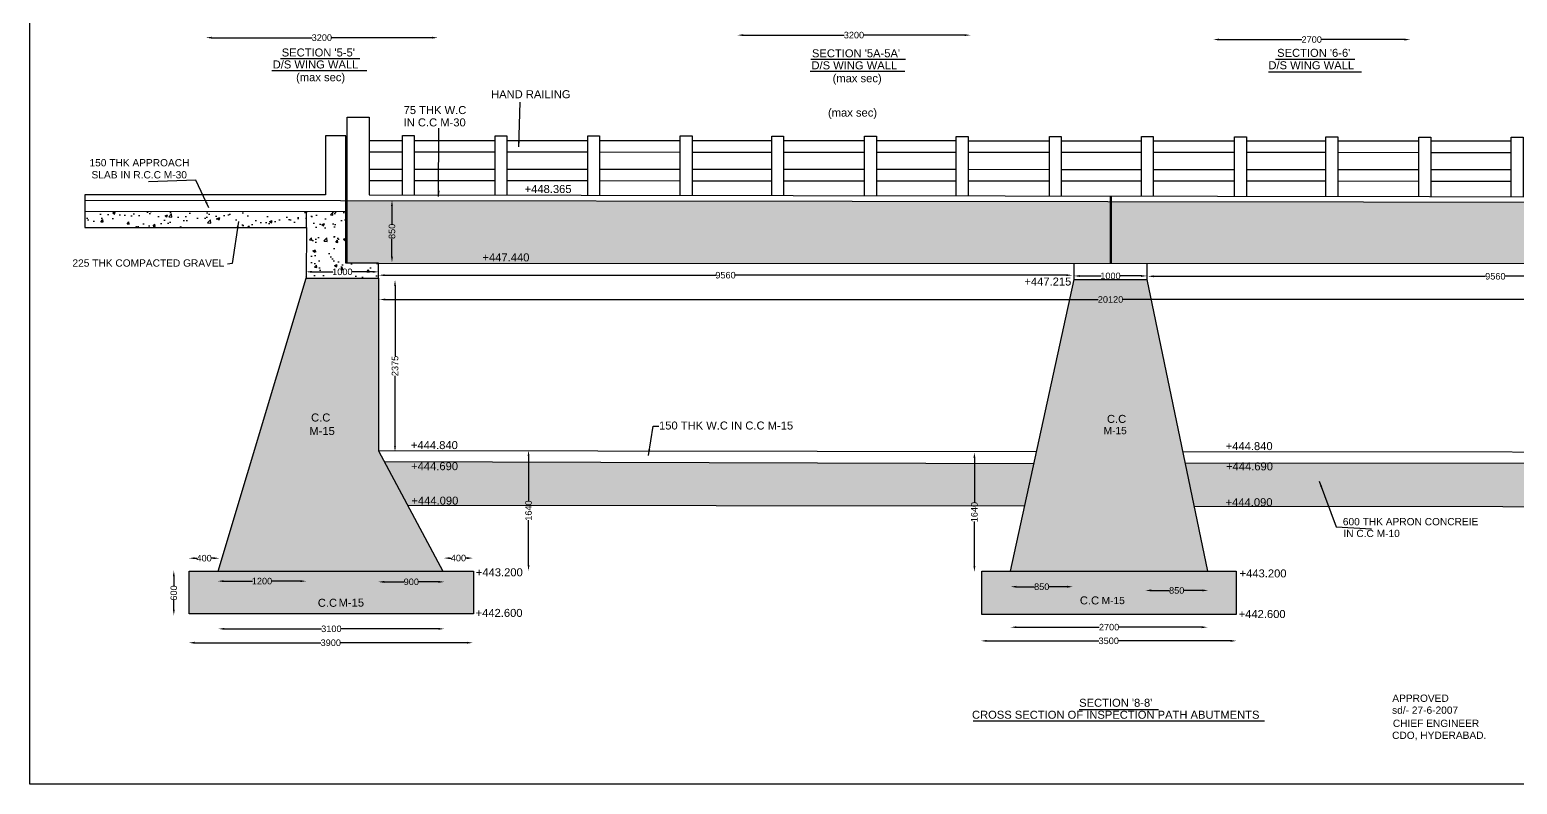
# Model space of a CAD drawing. Header units: millimetres. Extents: x 1232 to 35454, y 1325 to 26081.
# Drawn here: x 1232 to 21684, y 1325 to 11696 of the extents above; entities that cross this region are included whole.
import ezdxf

# ---------------------------------------------------------------- set-up
doc = ezdxf.new("R2010")
doc.units = ezdxf.units.MM
doc.header["$MEASUREMENT"] = 0
for name, color, linetype, plot in [('dim', 7, 'Continuous', False), ('dwg', 7, 'Continuous', False), ('dwg @ 1', 7, 'Continuous', False), ('text', 7, 'Continuous', False), ('text @ 1', 7, 'Continuous', False)]:
    doc.layers.add(name, color=color, linetype=linetype, plot=plot)
doc.styles.add('Notes', font='arial.ttf', dxfattribs={"height": 0.1})
doc.styles.get("Standard").update_dxf_attribs({"font": 'arial.ttf'})
doc.dimstyles.new('Civil', dxfattribs={"dimtxt": 90, "dimasz": 80, "dimexe": 0.1, "dimexo": 0.0625, "dimgap": 0.09, "dimtad": 0, "dimdec": 0, "dimzin": 12, "dimdsep": 46, "dimtxsty": 'Standard', "dimcen": 0.1, "dimse1": 1, "dimse2": 1, "dimadec": 0, "dimazin": 2, "dimtfac": 1, "dimtdec": 0, "dimtofl": 0, "dimtmove": 0, "dimatfit": 3, "dimfxl": 1, "dimfrac": 1, "dimtolj": 1, "dimtzin": 0, "dimarcsym": 0})
pattern_1 = [(50, (0, 0), (358.63, -31.376), [37.5, -412.5]), (355, (0, 0), (-69.3757, 376.096), [30, -330]), (100.4514, (29.9, -2.6), (289.2544, 344.72), [31.87, -350.571]), (46.1842, (0, 100), (533.6207, -82.7596), [56.25, -618.75]), (96.6356, (44.47, 93.1), (467.331, 487.059), [47.805, -525.857]), (351.1842, (0, 100), (467.331, 487.059), [45, -495]), (21, (50, 75), (298.4535, -201.3094), [37.5, -412.5]), (326, (50, 75), (121.6577, 362.575), [30, -330]), (71.4514, (74.87, 58.22), (420.111, 161.2656), [31.87, -350.571]), (37.5, (0, 0), (6.07993, 166.4469), [0, -326, 0, -335, 0, -331.25]), (7.5, (0, 0), (131.5348, 197.2059), [0, -191, 0, -318.5, 0, -126.25]), (327.5, (-111.5, 0), (266.9112, -11.27744), [0, -125, 0, -390, 0, -517.5]), (317.5, (-161.5, 0), (291.593, 50.0525), [0, -162.5, 0, -259, 0, -367.5])]

# ---------------------------------------------------------------- blocks, each defined once
blk = doc.blocks.new('*D84')
at = {"layer": 'Defpoints', "color": 0, "transparency": 16777216}
for p in [(16603, 8356), (16603, 8307), (26163, 8356)]:
    blk.add_point(p, dxfattribs=at)
at = {"layer": 'dim', "color": 0, "lineweight": -2, "transparency": 16777216}
for p, q in [((16683, 8307), (21249, 8307)), ((26083, 8307), (21517, 8307))]:
    blk.add_line(p, q, dxfattribs=at)
at = {"layer": 'dim', "color": 0, "transparency": 16777216}
for points in [[(16683, 8320), (16683, 8294), (16603, 8307)], [(26083, 8320), (26083, 8294), (26163, 8307)]]:
    blk.add_solid(points, dxfattribs=at)
at = {"layer": 'dim', "color": 0, "transparency": 16777216, "insert": (21383, 8307), "char_height": 90, "attachment_point": 5}
blk.add_mtext('\\A1;9560', dxfattribs=at)
blk = doc.blocks.new('*D85')
at = {"layer": 'Defpoints', "color": 0, "transparency": 16777216}
for p in [(15589, 8312), (15589, 8304), (16592, 8304)]:
    blk.add_point(p, dxfattribs=at)
at = {"layer": 'dim', "color": 0, "lineweight": -2, "transparency": 16777216}
for p, q in [((15669, 8312), (15961, 8312)), ((16512, 8312), (16221, 8312))]:
    blk.add_line(p, q, dxfattribs=at)
at = {"layer": 'dim', "color": 0, "transparency": 16777216}
for points in [[(15669, 8325), (15669, 8298), (15589, 8312)], [(16512, 8325), (16512, 8298), (16592, 8312)]]:
    blk.add_solid(points, dxfattribs=at)
at = {"layer": 'dim', "color": 0, "transparency": 16777216, "insert": (16091, 8312), "char_height": 90, "attachment_point": 5}
blk.add_mtext('\\A1;1000', dxfattribs=at)
blk = doc.blocks.new('*D86')
at = {"layer": 'Defpoints', "color": 0, "transparency": 16777216}
for p in [(6031, 8347), (6031, 8322), (15566, 8347)]:
    blk.add_point(p, dxfattribs=at)
at = {"layer": 'dim', "color": 0, "lineweight": -2, "transparency": 16777216}
for p, q in [((6111, 8322), (10664, 8322)), ((15486, 8322), (10933, 8322))]:
    blk.add_line(p, q, dxfattribs=at)
at = {"layer": 'dim', "color": 0, "transparency": 16777216}
for points in [[(6111, 8335), (6111, 8309), (6031, 8322)], [(15486, 8335), (15486, 8309), (15566, 8322)]]:
    blk.add_solid(points, dxfattribs=at)
at = {"layer": 'dim', "color": 0, "transparency": 16777216, "insert": (10798, 8322), "char_height": 90, "attachment_point": 5}
blk.add_mtext('\\A1;9560', dxfattribs=at)
blk = doc.blocks.new('*D87')
at = {"layer": 'Defpoints', "color": 0, "transparency": 16777216}
for p in [(5031, 8371), (6028, 8371), (6028, 8368)]:
    blk.add_point(p, dxfattribs=at)
at = {"layer": 'dim', "color": 0, "lineweight": -2, "transparency": 16777216}
for p, q in [((5111, 8368), (5400, 8368)), ((5948, 8368), (5660, 8368))]:
    blk.add_line(p, q, dxfattribs=at)
at = {"layer": 'dim', "color": 0, "transparency": 16777216}
for points in [[(5111, 8382), (5111, 8355), (5031, 8368)], [(5948, 8382), (5948, 8355), (6028, 8368)]]:
    blk.add_solid(points, dxfattribs=at)
at = {"layer": 'dim', "color": 0, "transparency": 16777216, "insert": (5530, 8368), "char_height": 90, "attachment_point": 5}
blk.add_mtext('\\A1;1000', dxfattribs=at)
blk = doc.blocks.new('*D88')
at = {"layer": 'Defpoints', "color": 0, "transparency": 16777216}
for p in [(6182, 9354), (6212, 9354), (6182, 8496)]:
    blk.add_point(p, dxfattribs=at)
at = {"layer": 'dim', "color": 0, "lineweight": -2, "transparency": 16777216}
for p, q in [((6212, 9274), (6212, 9024)), ((6212, 8576), (6212, 8825))]:
    blk.add_line(p, q, dxfattribs=at)
at = {"layer": 'dim', "color": 0, "transparency": 16777216}
for points in [[(6199, 9274), (6225, 9274), (6212, 9354)], [(6199, 8576), (6225, 8576), (6212, 8496)]]:
    blk.add_solid(points, dxfattribs=at)
at = {"layer": 'dim', "color": 0, "transparency": 16777216, "insert": (6212, 8925), "char_height": 90, "attachment_point": 5, "rotation": 90}
blk.add_mtext('\\A1;850', dxfattribs=at)
blk = doc.blocks.new('*D89')
at = {"layer": 'Defpoints', "color": 0, "transparency": 16777216}
for p in [(6039, 8015), (26146, 8015), (26146, 7988)]:
    blk.add_point(p, dxfattribs=at)
at = {"layer": 'dim', "color": 0, "lineweight": -2, "transparency": 16777216}
for p, q in [((6119, 7988), (15922, 7988)), ((26066, 7988), (16262, 7988))]:
    blk.add_line(p, q, dxfattribs=at)
at = {"layer": 'dim', "color": 0, "transparency": 16777216}
for points in [[(6119, 8001), (6119, 7975), (6039, 7988)], [(26066, 8001), (26066, 7975), (26146, 7988)]]:
    blk.add_solid(points, dxfattribs=at)
at = {"layer": 'dim', "color": 0, "transparency": 16777216, "insert": (16092, 7988), "char_height": 90, "attachment_point": 5}
blk.add_mtext('\\A1;20120', dxfattribs=at)
blk = doc.blocks.new('*D90')
at = {"layer": 'Defpoints', "color": 0, "transparency": 16777216}
for p in [(14169, 5888), (14169, 4244), (14220, 4244)]:
    blk.add_point(p, dxfattribs=at)
at = {"layer": 'dim', "color": 0, "lineweight": -2, "transparency": 16777216}
for p, q in [((14220, 5808), (14220, 5196)), ((14220, 4324), (14220, 4936))]:
    blk.add_line(p, q, dxfattribs=at)
at = {"layer": 'dim', "color": 0, "transparency": 16777216}
for points in [[(14207, 5808), (14234, 5808), (14220, 5888)], [(14207, 4324), (14234, 4324), (14220, 4244)]]:
    blk.add_solid(points, dxfattribs=at)
at = {"layer": 'dim', "color": 0, "transparency": 16777216, "insert": (14220, 5066), "char_height": 90, "attachment_point": 5, "rotation": 90}
blk.add_mtext('\\A1;1640', dxfattribs=at)
blk = doc.blocks.new('*D91')
at = {"layer": 'Defpoints', "color": 0, "transparency": 16777216}
for p in [(8028, 5915), (8028, 4258), (8090, 4258)]:
    blk.add_point(p, dxfattribs=at)
at = {"layer": 'dim', "color": 0, "lineweight": -2, "transparency": 16777216}
for p, q in [((8090, 5835), (8090, 5217)), ((8090, 4338), (8090, 4957))]:
    blk.add_line(p, q, dxfattribs=at)
at = {"layer": 'dim', "color": 0, "transparency": 16777216}
for points in [[(8077, 5835), (8103, 5835), (8090, 5915)], [(8077, 4338), (8103, 4338), (8090, 4258)]]:
    blk.add_solid(points, dxfattribs=at)
at = {"layer": 'dim', "color": 0, "transparency": 16777216, "insert": (8090, 5087), "char_height": 90, "attachment_point": 5, "rotation": 90}
blk.add_mtext('\\A1;1640', dxfattribs=at)
blk = doc.blocks.new('*D92')
at = {"layer": 'Defpoints', "color": 0, "transparency": 16777216}
for p in [(7325, 4434), (6927, 4253), (7325, 4253)]:
    blk.add_point(p, dxfattribs=at)
at = {"layer": 'dim', "color": 0, "lineweight": -2, "transparency": 16777216}
for p, q in [((7007, 4434), (7025, 4434)), ((7245, 4434), (7227, 4434))]:
    blk.add_line(p, q, dxfattribs=at)
at = {"layer": 'dim', "color": 0, "transparency": 16777216}
for points in [[(7007, 4447), (7007, 4420), (6927, 4434)], [(7245, 4447), (7245, 4420), (7325, 4434)]]:
    blk.add_solid(points, dxfattribs=at)
at = {"layer": 'dim', "color": 0, "transparency": 16777216, "insert": (7126, 4434), "char_height": 90, "attachment_point": 5}
blk.add_mtext('\\A1;400', dxfattribs=at)
blk = doc.blocks.new('*D93')
at = {"layer": 'Defpoints', "color": 0, "transparency": 16777216}
for p in [(6931, 4107), (6026, 4076), (6931, 4076)]:
    blk.add_point(p, dxfattribs=at)
at = {"layer": 'dim', "color": 0, "lineweight": -2, "transparency": 16777216}
for p, q in [((6106, 4107), (6379, 4107)), ((6851, 4107), (6578, 4107))]:
    blk.add_line(p, q, dxfattribs=at)
at = {"layer": 'dim', "color": 0, "transparency": 16777216}
for points in [[(6106, 4120), (6106, 4093), (6026, 4107)], [(6851, 4120), (6851, 4093), (6931, 4107)]]:
    blk.add_solid(points, dxfattribs=at)
at = {"layer": 'dim', "color": 0, "transparency": 16777216, "insert": (6478, 4107), "char_height": 90, "attachment_point": 5}
blk.add_mtext('\\A1;900', dxfattribs=at)
blk = doc.blocks.new('*D94')
at = {"layer": 'Defpoints', "color": 0, "transparency": 16777216}
for p in [(3817, 4102), (5032, 4117), (5032, 4102)]:
    blk.add_point(p, dxfattribs=at)
at = {"layer": 'dim', "color": 0, "lineweight": -2, "transparency": 16777216}
for p, q in [((3897, 4117), (4295, 4117)), ((4952, 4117), (4555, 4117))]:
    blk.add_line(p, q, dxfattribs=at)
at = {"layer": 'dim', "color": 0, "transparency": 16777216}
for points in [[(3897, 4130), (3897, 4104), (3817, 4117)], [(4952, 4130), (4952, 4104), (5032, 4117)]]:
    blk.add_solid(points, dxfattribs=at)
at = {"layer": 'dim', "color": 0, "transparency": 16777216, "insert": (4425, 4117), "char_height": 90, "attachment_point": 5}
blk.add_mtext('\\A1;1200', dxfattribs=at)
blk = doc.blocks.new('*D95')
at = {"layer": 'Defpoints', "color": 0, "transparency": 16777216}
for p in [(3419, 3317), (7322, 3317), (7322, 3270)]:
    blk.add_point(p, dxfattribs=at)
at = {"layer": 'dim', "color": 0, "lineweight": -2, "transparency": 16777216}
for p, q in [((3499, 3270), (5236, 3270)), ((7242, 3270), (5505, 3270))]:
    blk.add_line(p, q, dxfattribs=at)
at = {"layer": 'dim', "color": 0, "transparency": 16777216}
for points in [[(3499, 3284), (3499, 3257), (3419, 3270)], [(7242, 3284), (7242, 3257), (7322, 3270)]]:
    blk.add_solid(points, dxfattribs=at)
at = {"layer": 'dim', "color": 0, "transparency": 16777216, "insert": (5371, 3270), "char_height": 90, "attachment_point": 5}
blk.add_mtext('\\A1;3900', dxfattribs=at)
blk = doc.blocks.new('*D96')
at = {"layer": 'Defpoints', "color": 0, "transparency": 16777216}
for p in [(3828, 3508), (6929, 3508), (6929, 3461)]:
    blk.add_point(p, dxfattribs=at)
at = {"layer": 'dim', "color": 0, "lineweight": -2, "transparency": 16777216}
for p, q in [((3908, 3461), (5244, 3461)), ((6849, 3461), (5513, 3461))]:
    blk.add_line(p, q, dxfattribs=at)
at = {"layer": 'dim', "color": 0, "transparency": 16777216}
for points in [[(3908, 3475), (3908, 3448), (3828, 3461)], [(6849, 3475), (6849, 3448), (6929, 3461)]]:
    blk.add_solid(points, dxfattribs=at)
at = {"layer": 'dim', "color": 0, "transparency": 16777216, "insert": (5379, 3461), "char_height": 90, "attachment_point": 5}
blk.add_mtext('\\A1;3100', dxfattribs=at)
blk = doc.blocks.new('*D97')
at = {"layer": 'Defpoints', "color": 0, "transparency": 16777216}
for p in [(3213, 4262), (3228, 4262), (3228, 3647)]:
    blk.add_point(p, dxfattribs=at)
at = {"layer": 'dim', "color": 0, "lineweight": -2, "transparency": 16777216}
for p, q in [((3213, 4182), (3213, 4054)), ((3213, 3727), (3213, 3855))]:
    blk.add_line(p, q, dxfattribs=at)
at = {"layer": 'dim', "color": 0, "transparency": 16777216}
for points in [[(3199, 4182), (3226, 4182), (3213, 4262)], [(3199, 3727), (3226, 3727), (3213, 3647)]]:
    blk.add_solid(points, dxfattribs=at)
at = {"layer": 'dim', "color": 0, "transparency": 16777216, "insert": (3213, 3954), "char_height": 90, "attachment_point": 5, "rotation": 90}
blk.add_mtext('\\A1;600', dxfattribs=at)
blk = doc.blocks.new('*D98')
at = {"layer": 'Defpoints', "color": 0, "transparency": 16777216}
for p in [(3419, 4386), (3838, 4432), (3838, 4386)]:
    blk.add_point(p, dxfattribs=at)
at = {"layer": 'dim', "color": 0, "lineweight": -2, "transparency": 16777216}
for p, q in [((3499, 4432), (3528, 4432)), ((3758, 4432), (3730, 4432))]:
    blk.add_line(p, q, dxfattribs=at)
at = {"layer": 'dim', "color": 0, "transparency": 16777216}
for points in [[(3499, 4445), (3499, 4419), (3419, 4432)], [(3758, 4445), (3758, 4419), (3838, 4432)]]:
    blk.add_solid(points, dxfattribs=at)
at = {"layer": 'dim', "color": 0, "transparency": 16777216, "insert": (3629, 4432), "char_height": 90, "attachment_point": 5}
blk.add_mtext('\\A1;400', dxfattribs=at)
blk = doc.blocks.new('*D99')
at = {"layer": 'Defpoints', "color": 0, "transparency": 16777216}
for p in [(6254, 8259), (6324, 8259), (6324, 5891)]:
    blk.add_point(p, dxfattribs=at)
at = {"layer": 'dim', "color": 0, "lineweight": -2, "transparency": 16777216}
for p, q in [((6254, 8179), (6254, 7211)), ((6254, 5971), (6254, 6940))]:
    blk.add_line(p, q, dxfattribs=at)
at = {"layer": 'dim', "color": 0, "transparency": 16777216}
for points in [[(6241, 8179), (6267, 8179), (6254, 8259)], [(6241, 5971), (6267, 5971), (6254, 5891)]]:
    blk.add_solid(points, dxfattribs=at)
at = {"layer": 'dim', "color": 0, "transparency": 16777216, "insert": (6254, 7075), "char_height": 90, "attachment_point": 5, "rotation": 90}
blk.add_mtext('\\A1;2375', dxfattribs=at)
blk = doc.blocks.new('*D100')
at = {"layer": 'Defpoints', "color": 0, "transparency": 16777216}
for p in [(14311, 3300), (17822, 3300), (17822, 3296)]:
    blk.add_point(p, dxfattribs=at)
at = {"layer": 'dim', "color": 0, "lineweight": -2, "transparency": 16777216}
for p, q in [((14391, 3296), (15932, 3296)), ((17742, 3296), (16201, 3296))]:
    blk.add_line(p, q, dxfattribs=at)
at = {"layer": 'dim', "color": 0, "transparency": 16777216}
for points in [[(14391, 3309), (14391, 3282), (14311, 3296)], [(17742, 3309), (17742, 3282), (17822, 3296)]]:
    blk.add_solid(points, dxfattribs=at)
at = {"layer": 'dim', "color": 0, "transparency": 16777216, "insert": (16067, 3296), "char_height": 90, "attachment_point": 5}
blk.add_mtext('\\A1;3500', dxfattribs=at)
blk = doc.blocks.new('*D101')
at = {"layer": 'Defpoints', "color": 0, "transparency": 16777216}
for p in [(17426, 3484), (14719, 3456), (17426, 3456)]:
    blk.add_point(p, dxfattribs=at)
at = {"layer": 'dim', "color": 0, "lineweight": -2, "transparency": 16777216}
for p, q in [((14799, 3484), (15937, 3484)), ((17346, 3484), (16208, 3484))]:
    blk.add_line(p, q, dxfattribs=at)
at = {"layer": 'dim', "color": 0, "transparency": 16777216}
for points in [[(14799, 3497), (14799, 3470), (14719, 3484)], [(17346, 3497), (17346, 3470), (17426, 3484)]]:
    blk.add_solid(points, dxfattribs=at)
at = {"layer": 'dim', "color": 0, "transparency": 16777216, "insert": (16072, 3484), "char_height": 90, "attachment_point": 5}
blk.add_mtext('\\A1;2700', dxfattribs=at)
blk = doc.blocks.new('*D102')
at = {"layer": 'Defpoints', "color": 0, "transparency": 16777216}
for p in [(14719, 4013), (15574, 4040), (15574, 4013)]:
    blk.add_point(p, dxfattribs=at)
at = {"layer": 'dim', "color": 0, "lineweight": -2, "transparency": 16777216}
for p, q in [((14799, 4040), (15047, 4040)), ((15494, 4040), (15246, 4040))]:
    blk.add_line(p, q, dxfattribs=at)
at = {"layer": 'dim', "color": 0, "transparency": 16777216}
for points in [[(14799, 4054), (14799, 4027), (14719, 4040)], [(15494, 4054), (15494, 4027), (15574, 4040)]]:
    blk.add_solid(points, dxfattribs=at)
at = {"layer": 'dim', "color": 0, "transparency": 16777216, "insert": (15146, 4040), "char_height": 90, "attachment_point": 5}
blk.add_mtext('\\A1;850', dxfattribs=at)
blk = doc.blocks.new('*D103')
at = {"layer": 'Defpoints', "color": 0, "transparency": 16777216}
for p in [(16571, 4001), (17434, 4001), (17434, 3989)]:
    blk.add_point(p, dxfattribs=at)
at = {"layer": 'dim', "color": 0, "lineweight": -2, "transparency": 16777216}
for p, q in [((16651, 3989), (16903, 3989)), ((17354, 3989), (17102, 3989))]:
    blk.add_line(p, q, dxfattribs=at)
at = {"layer": 'dim', "color": 0, "transparency": 16777216}
for points in [[(16651, 4003), (16651, 3976), (16571, 3989)], [(17354, 4003), (17354, 3976), (17434, 3989)]]:
    blk.add_solid(points, dxfattribs=at)
at = {"layer": 'dim', "color": 0, "transparency": 16777216, "insert": (17002, 3989), "char_height": 90, "attachment_point": 5}
blk.add_mtext('\\A1;850', dxfattribs=at)
blk = doc.blocks.new('*D113')
at = {"layer": 'Defpoints', "color": 0, "transparency": 16777216}
for p in [(17504, 11600), (20213, 11600), (20213, 11561)]:
    blk.add_point(p, dxfattribs=at)
at = {"layer": 'dim', "color": 0, "lineweight": -2, "transparency": 16777216}
for p, q in [((17584, 11561), (18723, 11561)), ((20133, 11561), (18994, 11561))]:
    blk.add_line(p, q, dxfattribs=at)
at = {"layer": 'dim', "color": 0, "transparency": 16777216}
for points in [[(17584, 11574), (17584, 11548), (17504, 11561)], [(20133, 11574), (20133, 11548), (20213, 11561)]]:
    blk.add_solid(points, dxfattribs=at)
at = {"layer": 'dim', "color": 0, "transparency": 16777216, "insert": (18858, 11561), "char_height": 90, "attachment_point": 5}
blk.add_mtext('\\A1;2700', dxfattribs=at)
blk = doc.blocks.new('*D124')
at = {"layer": 'Defpoints', "color": 0, "transparency": 16777216}
for p in [(10962, 11613), (14166, 11622), (14166, 11613)]:
    blk.add_point(p, dxfattribs=at)
at = {"layer": 'dim', "color": 0, "lineweight": -2, "transparency": 16777216}
for p, q in [((11042, 11622), (12430, 11622)), ((14086, 11622), (12699, 11622))]:
    blk.add_line(p, q, dxfattribs=at)
at = {"layer": 'dim', "color": 0, "transparency": 16777216}
for points in [[(11042, 11635), (11042, 11609), (10962, 11622)], [(14086, 11635), (14086, 11609), (14166, 11622)]]:
    blk.add_solid(points, dxfattribs=at)
at = {"layer": 'dim', "color": 0, "transparency": 16777216, "insert": (12564, 11622), "char_height": 90, "attachment_point": 5}
blk.add_mtext('\\A1;3200', dxfattribs=at)
blk = doc.blocks.new('*D136')
at = {"layer": 'Defpoints', "color": 0, "transparency": 16777216}
for p in [(3653, 11591), (6843, 11591), (6843, 11587)]:
    blk.add_point(p, dxfattribs=at)
at = {"layer": 'dim', "color": 0, "lineweight": -2, "transparency": 16777216}
for p, q in [((3733, 11587), (5114, 11587)), ((6763, 11587), (5382, 11587))]:
    blk.add_line(p, q, dxfattribs=at)
at = {"layer": 'dim', "color": 0, "transparency": 16777216}
for points in [[(3733, 11600), (3733, 11574), (3653, 11587)], [(6763, 11600), (6763, 11574), (6843, 11587)]]:
    blk.add_solid(points, dxfattribs=at)
at = {"layer": 'dim', "color": 0, "transparency": 16777216, "insert": (5248, 11587), "char_height": 90, "attachment_point": 5}
blk.add_mtext('\\A1;3200', dxfattribs=at)

msp = doc.modelspace()

# ---------------------------------------------------------------- hatches: boundary and pattern name
at = {"layer": 'dwg'}
h = msp.add_hatch(dxfattribs=at)
h.set_pattern_fill('AR-CONC', color=256, scale=50)
h.paths.add_polyline_path([(5036.9, 9194.9), (1988.3, 9198.8), (1988.3, 8977.2), (5034.8, 8977.2)])
h.paths.add_polyline_path([(5577, 9194.3), (5036.9, 9194.9), (5034.8, 8977.2), (5034.5, 8279.6), (6028.3, 8279.6), (6028.3, 8488.9), (5577, 8488.9)])
at = {"layer": 'dwg @ 1'}
h = msp.add_hatch(dxfattribs=at)
h.set_pattern_fill('AR-CONC', color=256, scale=50)
h.set_pattern_definition(pattern_1)
h.paths.add_polyline_path([(6028.3, 5906.2), (6028.3, 8279.6), (5034.5, 8279.6), (3823.4, 4252.1), (6909.4, 4252.1)])
h.paths.add_polyline_path([(26609.3, 9322.3), (5595.4, 9350.2), (5595.4, 8488.9), (6028.3, 8488.9), (26153.5, 8482.6), (26609.3, 8482.6)])
h.paths.add_polyline_path([(15040.2, 5732.5), (6106.1, 5760), (6425.3, 5160.9), (14913.8, 5152.8)])
h.paths.add_polyline_path([(7332.2, 4252.1), (3425, 4252.1), (3425, 3665.6), (7332.2, 3665.6)])
h.paths.add_polyline_path([(16591.9, 8263.5), (15591.9, 8263.5), (14718, 4254.5), (17424.5, 4254.5)])
h.paths.add_polyline_path([(17821.2, 4254.5), (14323.6, 4254.5), (14323.6, 3657.2), (17821.2, 3657.2)])
h.paths.add_polyline_path([(5071.5, 6280.9), (5393, 6280.9), (5393, 6451.5), (5071.5, 6451.5)], flags=24)
h.paths.add_polyline_path([(7428.7, 8482.2), (8130.1, 8482.2), (8130.1, 8650.7), (7428.7, 8650.7)], flags=9)
h.paths.add_polyline_path([(6451.1, 5138.6), (7152.5, 5138.6), (7152.5, 5307.1), (6451.1, 5307.1)], flags=9)
h.paths.add_polyline_path([(6447.3, 5612.2), (7148.7, 5612.2), (7148.7, 5780.7), (6447.3, 5780.7)], flags=9)
h.paths.add_polyline_path([(5450.2, 3737.2), (5856.5, 3737.2), (5856.5, 3905.7), (5450.2, 3905.7)], flags=24)
h.paths.add_polyline_path([(5164.3, 3734), (5485.8, 3734), (5485.8, 3904.7), (5164.3, 3904.7)], flags=24)
h.paths.add_polyline_path([(15970.9, 6109.1), (16340.3, 6109.1), (16340.3, 6262.3), (15970.9, 6262.3)], flags=24)
h.paths.add_polyline_path([(16014.5, 6261.7), (16336, 6261.7), (16336, 6432.4), (16014.5, 6432.4)], flags=24)
h.paths.add_polyline_path([(15944.4, 3773.8), (16313.7, 3773.8), (16313.7, 3927), (15944.4, 3927)], flags=24)
h.paths.add_polyline_path([(15641.9, 3766.8), (15963.4, 3766.8), (15963.4, 3937.4), (15641.9, 3937.4)], flags=24)
h = msp.add_hatch(dxfattribs=at)
h.set_pattern_fill('AR-CONC', color=256, scale=50)
h.set_pattern_definition(pattern_1)
h.paths.add_polyline_path([(26070, 5736.6), (17115.2, 5744), (17239.3, 5146.3), (25734.8, 5140.5)])
h.paths.add_polyline_path([(27157.7, 8252.8), (26153.5, 8267.5), (26153.5, 5885.2), (25233.1, 4248.4), (28340.4, 4234.9)])
h.paths.add_polyline_path([(28736, 4234.9), (28340.4, 4234.9), (24833.9, 4250.1), (24833.9, 3636.1), (28736, 3636.1)])
h.paths.add_polyline_path([(17651.8, 5609.7), (18353.2, 5609.7), (18353.2, 5778.1), (17651.8, 5778.1)], flags=9)
h.paths.add_polyline_path([(17646.1, 5116.7), (18347.4, 5116.7), (18347.4, 5285.2), (17646.1, 5285.2)], flags=9)
h.paths.add_polyline_path([(27062.8, 8117.1), (27764.2, 8117.1), (27764.2, 8285.6), (27062.8, 8285.6)], flags=9)
h.paths.add_polyline_path([(26564.2, 6092.2), (26970.5, 6092.2), (26970.5, 6260.7), (26564.2, 6260.7)], flags=24)
h.paths.add_polyline_path([(26617.8, 6253), (26939.3, 6253), (26939.3, 6423.6), (26617.8, 6423.6)], flags=24)
h.paths.add_polyline_path([(26569.6, 3724.9), (26975.9, 3724.9), (26975.9, 3893.4), (26569.6, 3893.4)], flags=24)
h.paths.add_polyline_path([(26285.9, 3716.9), (26607.5, 3716.9), (26607.5, 3887.5), (26285.9, 3887.5)], flags=24)

# ---------------------------------------------------------------- linework, layer by layer
msp.add_lwpolyline([(35453.3, 1325.3), (1231.8, 1325.3), (1231.8, 26081.2), (35453.3, 26081.2)], close=True)
at = {"layer": 'dwg'}
for points in [[(5595.4, 8488.9), (5595.4, 10494.5), (5897.3, 10494.5), (5897.3, 9426.5), (26307.5, 9396.9), (26307.5, 10478.4), (26609.3, 10478.4), (26609.3, 8482.6)], [(6028.3, 8279.6), (6028.3, 8488.9), (5577, 8488.9), (5577, 10236), (5296, 10236), (5296, 9425), (1988.3, 9425), (1988.3, 8977.2), (5034.8, 8977.2), (5034.5, 8279.6)], [(6354.9, 9425.9), (6354.9, 10241.8), (6518.6, 10241.8), (6518.6, 9425.6)], [(7629.7, 9424), (7629.7, 10240), (7793.4, 10240), (7793.4, 9423.8)], [(8902.9, 9422.2), (8902.9, 10238.1), (9066.6, 10238.1), (9066.6, 9421.9)], [(10174.2, 9420.3), (10174.2, 10236.3), (10337.9, 10236.3), (10337.9, 9420.1)], [(11433.4, 9418.5), (11433.4, 10234.5), (11597.1, 10234.5), (11597.1, 9418.3)], [(12710.1, 9416.6), (12710.1, 10232.6), (12873.9, 10232.6), (12873.9, 9416.4)], [(13971, 9414.8), (13971, 10230.8), (14134.7, 10230.8), (14134.7, 9414.6)], [(15251.3, 9413), (15251.3, 10228.9), (15415, 10228.9), (15415, 9412.7)], [(16515.6, 9411.1), (16515.6, 10227.1), (16679.3, 10227.1), (16679.3, 9410.9)], [(5897.3, 10175), (6354.9, 10174.8)], [(6518.6, 10174.7), (7629.7, 10174.2)], [(7793.4, 10174.1), (8902.9, 10173.6)], [(9066.6, 10173.6), (10174.2, 10173.1)], [(10337.9, 10173), (11433.4, 10172.5)], [(11597.1, 10172.5), (12710.1, 10172)], [(12873.9, 10171.9), (13971, 10171.4)], [(14134.7, 10171.3), (15251.3, 10170.8)], [(15415, 10170.8), (16515.6, 10170.3)], [(16679.3, 10170.2), (17796.1, 10169.7)], [(17796.1, 9409.3), (17796.1, 10225.2), (17959.8, 10225.2), (17959.8, 9409)], [(17959.8, 10169.7), (19053.5, 10169.2)], [(19053.5, 9407.4), (19053.5, 10223.4), (19217.2, 10223.4), (19217.2, 9407.2)], [(19217.2, 10169.1), (20330.9, 10168.6)], [(20330.9, 9405.6), (20330.9, 10221.5), (20494.6, 10221.5), (20494.6, 9405.3)], [(20494.6, 10168.5), (21602.2, 10168.1)], [(21602.2, 9403.7), (21602.2, 10219.7), (21765.9, 10219.7), (21765.9, 9403.5)], [(5897.3, 10017.1), (6354.9, 10016.9)], [(6518.6, 10016.9), (7629.7, 10016.4)], [(7793.4, 10016.3), (8902.9, 10015.8)], [(9066.6, 10015.8), (10174.2, 10015.3)], [(10337.9, 10015.2), (11433.4, 10014.7)], [(11597.1, 10014.6), (12710.1, 10014.2)], [(12873.9, 10014.1), (13971, 10013.6)], [(14134.7, 10013.5), (15251.3, 10013)], [(15415, 10013), (16515.6, 10012.5)], [(16679.3, 10012.4), (17796.1, 10011.9)], [(17959.8, 10011.8), (19053.5, 10011.4)], [(19217.2, 10011.3), (20330.9, 10010.8)], [(20494.6, 10010.7), (21602.2, 10010.2)], [(5897.3, 9781), (6354.9, 9780.8)], [(5897.3, 9623.2), (6354.9, 9623)], [(6518.6, 9780.8), (7629.7, 9780.3)], [(6518.6, 9623), (7629.7, 9622.5)], [(7793.4, 9780.2), (8902.9, 9779.7)], [(7793.4, 9622.4), (8902.9, 9621.9)], [(9066.6, 9779.7), (10174.2, 9779.2)], [(9066.6, 9621.8), (10174.2, 9621.4)], [(10337.9, 9779.1), (11433.4, 9778.6)], [(10337.9, 9621.3), (11433.4, 9620.8)], [(11597.1, 9778.5), (12710.1, 9778.1)], [(11597.1, 9620.7), (12710.1, 9620.2)], [(12873.9, 9778), (13971, 9777.5)], [(12873.9, 9620.2), (13971, 9619.7)], [(14134.7, 9777.4), (15251.3, 9776.9)], [(14134.7, 9619.6), (15251.3, 9619.1)], [(15415, 9776.9), (16515.6, 9776.4)], [(15415, 9619), (16515.6, 9618.6)], [(16679.3, 9776.3), (17796.1, 9775.8)], [(16679.3, 9618.5), (17796.1, 9618)], [(17959.8, 9775.7), (19053.5, 9775.3)], [(17959.8, 9617.9), (19053.5, 9617.4)], [(19217.2, 9775.2), (20330.9, 9774.7)], [(19217.2, 9617.4), (20330.9, 9616.9)], [(20494.6, 9774.6), (21602.2, 9774.1)], [(20494.6, 9616.8), (21602.2, 9616.3)], [(16090.3, 8485.8), (16090.3, 9411.7)], [(16103.5, 8485.8), (16103.5, 9411.7)], [(1988.3, 9354.9), (30119.4, 9317.6), (30119.4, 8938.8), (27157.7, 8956.3), (27157.7, 8252.8), (28340.4, 4234.9), (28736, 4234.9), (28736, 3636.1), (24833.9, 3636.1), (24833.9, 4250.1), (28340.4, 4234.9)], [(5577, 9194.3), (1988.3, 9198.8)], [(5034.8, 8977.2), (5036.9, 9194.9)], [(6028.3, 8488.9), (26153.5, 8482.6)], [(14718, 4254.5), (15591.9, 8263.5), (15591.9, 8485.9)], [(16591.9, 8485.6), (16591.9, 8263.5), (17424.5, 4254.5)], [(3823.4, 4252.1), (5034.5, 8279.6), (6028.3, 8279.6), (6028.3, 5906.2), (6909.4, 4252.1)], [(15591.9, 8263.5), (16591.9, 8263.5)], [(15075.5, 5894.3), (6028.3, 5906.2)], [(6106.1, 5760), (15040.2, 5732.5)], [(26153.5, 5885.2), (17083.6, 5896)], [(17115.2, 5744), (26070, 5736.6)], [(6425.3, 5160.9), (14913.8, 5152.8)], [(17239.3, 5146.3), (25734.8, 5140.5)]]:
    msp.add_lwpolyline(points, dxfattribs=at)
for points in [[(3425, 4252.1), (7332.2, 4252.1), (7332.2, 3665.6), (3425, 3665.6)], [(14323.6, 4254.5), (17821.2, 4254.5), (17821.2, 3657.2), (14323.6, 3657.2)]]:
    msp.add_lwpolyline(points, close=True, dxfattribs=at)
at = {"layer": 'text'}
for p, q in [((4681.4, 11302), (5768, 11302)), ((11973.4, 11290.3), (13272.2, 11290.3)), ((18359.9, 11290.2), (19450.9, 11290.2)), ((4561.9, 11135.6), (5865.8, 11135.6)), ((11963.3, 11127.6), (13264.6, 11127.6)), ((18262, 11116.9), (19543.2, 11116.9)), ((15661.4, 2353.7), (16753, 2353.7)), ((14204.3, 2198.6), (18210.1, 2198.6))]:
    msp.add_line(p, q, dxfattribs=at)

# ---------------------------------------------------------------- texts
at = {"layer": 'text @ 1', "style": 'Notes'}
for s, height, p in [('D/S WING WALL', 110, (4572.1, 11164.2)), ("SECTION '5-5'", 110, (4695.9, 11328.4)), ('D/S WING WALL', 110, (11980, 11151.8)), ("SECTION '5A-5A'", 110, (11986.6, 11317.3)), ('D/S WING WALL', 110, (18262.6, 11153)), ("SECTION '6-6'", 110, (18382.6, 11323.6)), ('(max sec)', 110, (4893.9, 10988.4)), ('(max sec)', 110, (12270.8, 10974.5)), ('HAND RAILING', 110, (7574.8, 10754.7)), ('75 THK W.C', 110, (6372.1, 10536.8)), ('IN C.C M-30', 110, (6372.5, 10367.5)), ('(max sec)', 110, (12207.2, 10502.3)), ('150 THK APPROACH', 100, (2053.4, 9818.3)), ('SLAB IN R.C.C M-30', 100, (2081.4, 9652.6)), ('+448.365', 110, (8036.2, 9452.3)), ('+447.440', 110, (7456.8, 8512.2)), ('225 THK COMPACTED GRAVEL', 100, (1818.8, 8439.9)), ('+447.215', 110, (14907.9, 8180)), ('C.C', 110, (5099.9, 6311.2)), ('C.C', 110, (16042.9, 6292)), ('M-15', 110, (5076, 6125.8)), ('150 THK W.C IN C.C M-15', 110, (9884, 6201)), ('M-15', 100, (15996.5, 6136.4)), ('+444.840', 110, (6472.8, 5931.9)), ('+444.840', 110, (17675.4, 5918)), ('+444.690', 110, (6475.4, 5642.2)), ('+444.690', 110, (17679.9, 5639.6)), ('+444.090', 110, (6479.2, 5168.6)), ('+444.090', 110, (17674.1, 5146.7)), ('600 THK APRON CONCREIE', 100, (19286.2, 4884.7)), ('IN C.C M-10', 100, (19293.3, 4722.9)), ('+443.200', 110, (7365.4, 4183.5)), ('+443.200', 110, (17866.6, 4168.3)), ('C.C', 110, (15670.3, 3797.1)), ('M-15', 100, (15969.9, 3801)), ('C.C', 110, (5192.7, 3764.3)), ('M-15', 110, (5478.3, 3767.1)), ('+442.600', 110, (7362.1, 3625.4)), ('+442.600', 110, (17853.4, 3609.7)), ("SECTION '8-8'", 110, (15660.4, 2390.2)), ('APPROVED', 100, (19966.3, 2457.7)), ('CROSS SECTION OF INSPECTION PATH ABUTMENTS', 110, (14187, 2225.7)), ('sd/- 27-6-2007', 100, (19962.9, 2293.6)), ('CDO, HYDERABAD.', 100, (19963.2, 1948.1)), ('CHIEF ENGINEER', 100, (19974.1, 2112.7))]:
    msp.add_text(s, height=height, dxfattribs=at).set_placement(p)

# ---------------------------------------------------------------- dimensions: what is measured, and where the dimension line sits
at = {"layer": 'dim'}
for p1, p2, distance, text, picture, middle in [((10962.1, 11613.4), (14166.4, 11613.4), 8.7, '3200', '*D124', (12564.2, 11622.2)), ((3653.1, 11591.4), (6842.9, 11591.4), -4.6, '3200', '*D136', (5248, 11586.9)), ((17503.8, 11599.8), (20213.1, 11599.8), -38.7, '2700', '*D113', (18858.5, 11561.1)), ((6182.4, 8495.5), (6182.4, 9354.1), -29.7, '850', '*D88', (6212.1, 8924.8)), ((5031.4, 8371.1), (6028, 8371.1), -2.7, '1000', '*D87', (5529.7, 8368.4)), ((15566.1, 8347.3), (6030.8, 8347.3), 25.3, '9560', '*D86', (10798.4, 8322)), ((6323.7, 5891), (6323.7, 8259.5), 69.6, '2375', '*D99', (6254.1, 7075.2)), ((16592.4, 8304.1), (15589.2, 8304.1), -7.6, '1000', '*D85', (16090.8, 8311.7)), ((6039.1, 8015.5), (26145.5, 8015.5), -27.4, '20120', '*D89', (16092.3, 7988.1)), ((8028, 5915.4), (8028, 4258), 62, '1640', '*D91', (8090.1, 5086.7)), ((14168.8, 5888.2), (14168.8, 4243.9), 51.6, '1640', '*D90', (14220.4, 5066.1)), ((3419.3, 4385.5), (3838.1, 4385.5), 46.5, '400', '*D98', (3628.7, 4432)), ((6927, 4252.9), (7325, 4252.9), 180.7, '400', '*D92', (7126, 4433.6)), ((3228.1, 3647.2), (3228.1, 4261.6), 15.5, '600', '*D97', (3212.6, 3954.4)), ((3817.4, 4101.6), (5032.2, 4101.6), 15.5, '1200', '*D94', (4424.8, 4117)), ((6026.1, 4075.7), (6930.8, 4075.7), 31, '900', '*D93', (6478.4, 4106.7)), ((14718.8, 4012.8), (15574.2, 4012.8), 27.4, '850', '*D102', (15146.5, 4040.3)), ((16570.8, 4001.1), (17434, 4001.1), -11.8, '850', '*D103', (17002.4, 3989.3)), ((3827.7, 3507.8), (6929.4, 3507.8), -46.5, '3100', '*D96', (5378.5, 3461.3)), ((14718.8, 3456.3), (17426.2, 3456.3), 27.4, '2700', '*D101', (16072.5, 3483.8)), ((3419.3, 3316.7), (7322.2, 3316.7), -46.5, '3900', '*D95', (5370.8, 3270.3)), ((14310.7, 3299.6), (17822.5, 3299.6), -3.9, '3500', '*D100', (16066.6, 3295.6))]:
    dim = msp.add_aligned_dim(p1=p1, p2=p2, distance=distance, text=text, dimstyle='Civil', dxfattribs=at)
    dim.commit()
    dim.dimension.update_dxf_attribs({"geometry": picture, "text_midpoint": middle})
dim = msp.add_aligned_dim(p1=(26162.8, 8355.7), p2=(16602.9, 8355.7), distance=48.7, dimstyle='Civil', dxfattribs=at)
dim.commit()
dim.dimension.update_dxf_attribs({"geometry": '*D84', "text_midpoint": (21382.8, 8307)})

# ---------------------------------------------------------------- leaders
at = {"layer": 'text'}
for points in [[(7956.2, 10088), (7973.5, 10699.4)], [(6854, 9403), (6858.4, 10343.8)], [(3693, 9249.7), (3515.9, 9628.9), (2866.6, 9607.8)], [(4102.1, 9060.1), (4013.5, 8482.9), (3950.3, 8474.5)], [(9738.5, 5845.9), (9802.5, 6249.2), (9881.3, 6249.2)], [(18962.3, 5491.4), (19196.3, 4865.5), (19681.9, 4837.8)]]:
    msp.add_leader(points, dimstyle='Civil', override={"dimgap": 0.09, "dimtad": 0}, dxfattribs=at)

doc.saveas('drawing.dxf')
